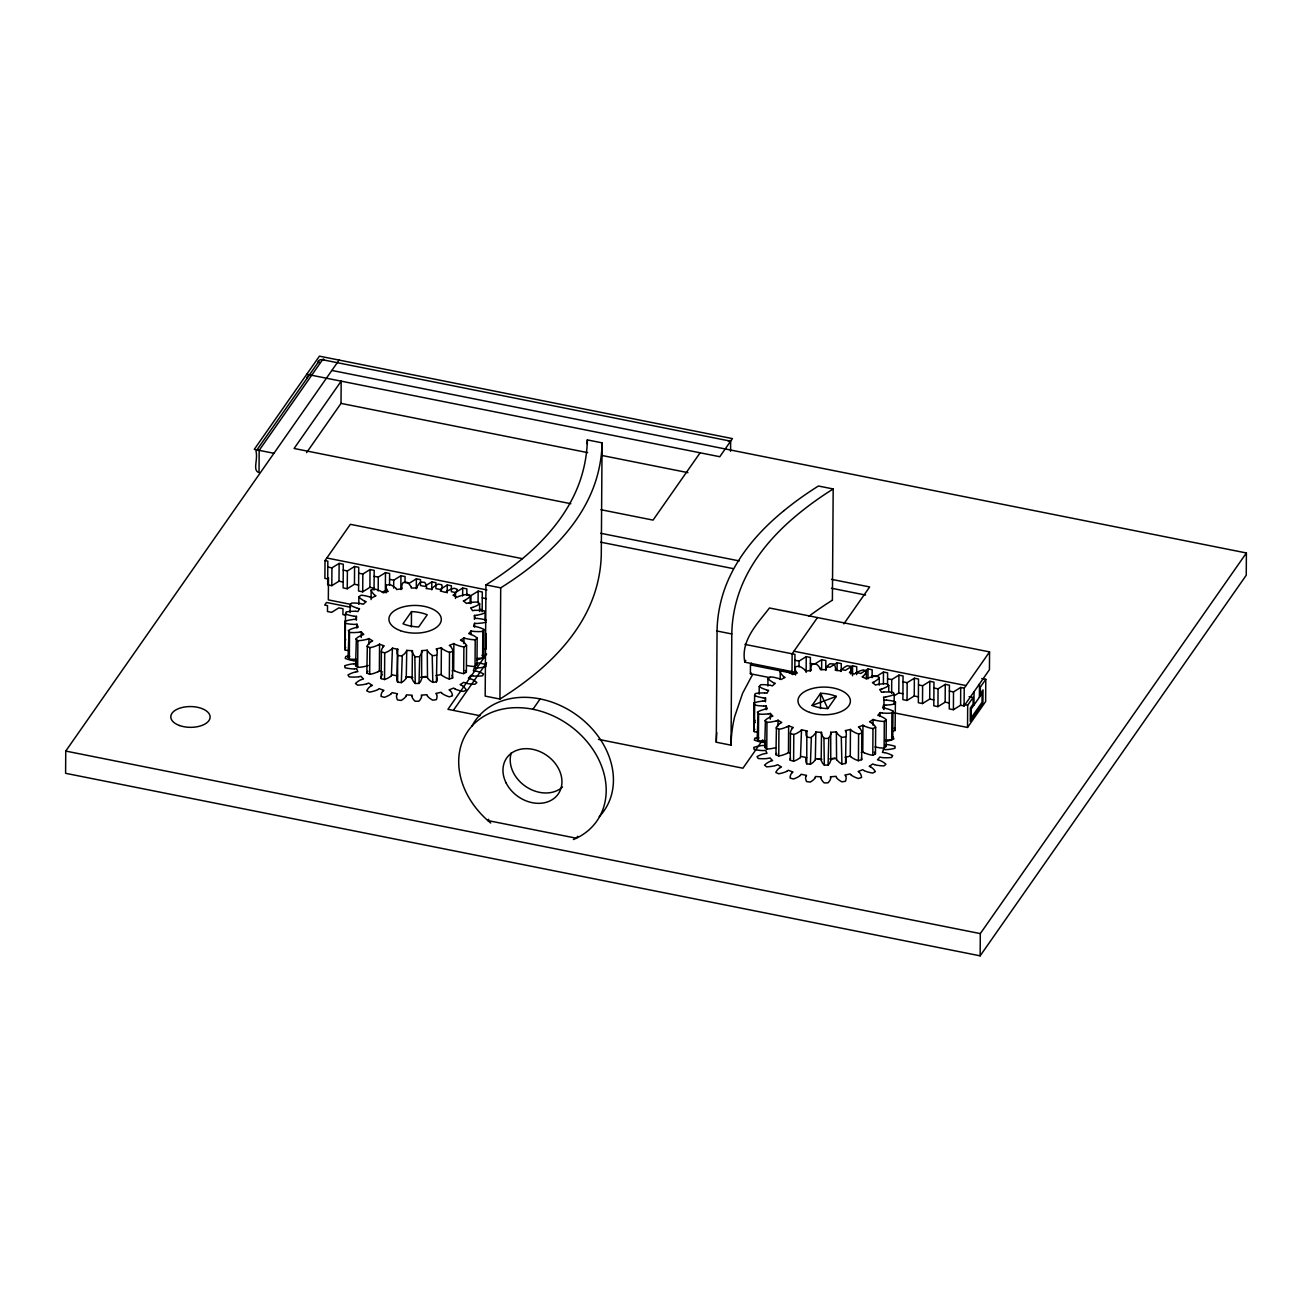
<?xml version="1.0" encoding="UTF-8"?>
<svg xmlns="http://www.w3.org/2000/svg" width="1312" height="1312" viewBox="0 0 1312 1312"><rect width="100%" height="100%" fill="white"/><g stroke="black" fill="none" stroke-linecap="round" stroke-linejoin="round"><path stroke-width="1.5" d="M391.222 676.074L388.024 678.074A29.651 15.678 0.4 0 1 385.498 679.19L384.531 679.534A70.733 37.376 0.4 0 1 381.169 678.599L381.185 677.976A29.651 15.678 0.4 0 1 381.448 676.254L382.415 674.089M381.169 678.599L381.366 651.293A29.651 15.678 0.4 0 1 381.628 649.555L382.924 647.013M800.304 757.729L797.106 759.73A29.651 15.678 0.4 0 1 794.58 760.829L793.612 761.19A70.733 37.376 0.4 0 1 790.267 760.255L790.267 759.632A29.651 15.678 0.4 0 1 790.529 757.893M790.267 760.255L790.447 732.932A29.651 15.678 0.4 0 1 790.726 731.21L792.005 728.668M339.086 360.095L65.748 751.071L65.6 773.309L980.146 955.841L1246.252 575.214L1246.4 552.975L331.854 370.443M730.571 451.295L730.636 441.176L322.539 359.734L259.169 450.36L259.022 472.599C252.298 470.565 258.12 460.184 256.037 451.23L317.586 363.194A5.232 2.772 0.4 0 1 319.374 361.948M522.455 558.682L350.37 524.324L325.015 560.585L324.9 578.379L327.705 578.936M328.492 577.641L328.328 599.879L350.337 604.274M325.015 560.585L327.836 561.142L327.672 584.824L331.805 585.66L331.936 567.866L339.136 563.406L343.285 564.226L343.121 587.907L347.254 588.744L354.453 584.266L358.602 585.103M331.805 585.66L339.004 581.2L339.136 563.406M306.582 452.656L341.022 403.391L341.169 381.152L294.101 448.474L570.835 503.71M348.467 650.604A29.651 15.678 0.4 0 1 346.22 650.194L345.122 649.948A70.733 37.376 0.4 0 1 344.794 647.964L344.99 621.281L345.991 620.953A29.651 15.678 0.4 0 1 348.894 620.15L353.65 619.379M345.122 649.948L345.532 613.901A70.733 37.376 0.4 0 1 346.138 611.933L347.27 611.753A29.651 15.678 0.4 0 1 350.468 611.359L355.454 611.244M347.254 588.744L347.385 570.95L354.584 566.489L358.734 567.309L358.57 590.99L362.702 591.827L369.902 587.35L374.051 588.186M356.29 659.231L353.781 659.28A29.651 15.678 0.4 0 1 350.501 659.165L349.336 659.083A70.733 37.376 0.4 0 1 348.074 657.197L349.074 630.055A29.651 15.678 0.4 0 1 351.518 628.891L355.749 627.53M349.336 659.083L349.517 632.384A70.733 37.376 0.4 0 1 348.27 630.498M350.091 612.491L350.14 604.865A70.733 37.376 0.4 0 1 351.665 603.061L352.846 603.028A29.651 15.678 0.4 0 1 356.126 603.077L361.03 603.618M354.453 584.266L354.584 566.489M366.737 666.07L362.096 667.004A29.651 15.678 0.4 0 1 358.865 667.316L357.684 667.382A70.733 37.376 0.4 0 1 355.585 665.709L356.356 638.485A29.651 15.678 0.4 0 1 358.16 637.042L361.604 635.156M356.405 620.182L356.438 616.361L354.273 616.263M356.995 628.038L357.012 624.233L354.88 624.414M357.684 667.382L357.864 640.699A70.733 37.376 0.4 0 1 355.782 639.026M358.816 604.389L358.865 596.763A70.733 37.376 0.4 0 1 361.194 595.205L362.358 595.336A29.651 15.678 0.4 0 1 365.54 595.812L370.017 596.976M361.243 637.501L361.276 631.794L359.291 632.236M362.702 591.827L362.834 574.033L370.033 569.572L374.182 570.392L374.035 590.121M377.79 671.875L373.756 673.4A29.651 15.678 0.4 0 1 370.771 674.138L369.672 674.352A70.733 37.376 0.4 0 1 366.852 673.007L367.344 645.717A29.651 15.678 0.4 0 1 368.41 644.077L370.853 641.798M368.918 644.29L368.951 638.567L367.245 639.272M369.902 587.35L370.033 569.572M369.672 674.352L369.853 647.652A70.733 37.376 0.4 0 1 367.048 646.324M371.083 599.6L371.148 590.072A70.733 37.376 0.4 0 1 374.15 588.875L375.216 589.154A29.651 15.678 0.4 0 1 378.086 590.023L381.89 591.745M378.184 590.958L378.282 577.116L385.482 572.655L389.615 573.475L389.533 585.332M378.053 671.728L379.365 670.826L379.562 644.143A59.384 31.373 0.4 0 0 384.236 645.865L383.104 646.832M384.531 679.534L384.711 652.851L385.679 652.49A29.651 15.678 0.4 0 0 388.204 651.392L391.402 649.391M385.482 572.655L385.351 590.433L382.481 592.22M386.187 592.844L386.236 585.218A70.733 37.376 0.4 0 1 389.713 584.463L390.615 584.857A29.651 15.678 0.4 0 1 392.977 586.087L395.88 588.252M391.402 675.893L392.436 648.161A59.384 31.373 0.4 0 0 397.766 649.21L396.929 676.992M393.666 588.104L393.731 580.199L400.931 575.738L405.064 576.558L405.031 582.495L409.18 583.282L416.38 578.822L420.512 579.642L420.48 585.529L424.612 586.366L431.812 581.888L435.961 582.725L435.928 588.612L440.061 589.449L447.261 584.972L451.41 585.808L451.361 591.696L455.51 592.532L462.71 588.055L466.859 588.891L466.81 594.828M406.162 678.386L404.014 680.748A29.651 15.678 0.4 0 1 402.079 682.158L401.324 682.617A70.733 37.376 0.4 0 1 397.651 682.158L397.536 654.868A29.651 15.678 0.4 0 1 396.978 653.146L397.028 650.506M400.832 589.564L400.931 575.738M401.324 682.617L402.276 655.459A29.651 15.678 0.4 0 0 404.194 654.065L406.343 651.687M406.244 678.173L406.753 650.358A59.384 31.373 0.4 0 0 412.411 650.686L412.116 678.517M411.378 626.874L411.492 611.622L402.981 623.79A28.11 14.858 0.4 0 0 418.708 626.956L427.22 614.77A28.11 14.858 0.4 0 0 411.492 611.605M421.677 678.665L420.726 681.24A29.651 15.678 0.4 0 1 419.512 682.847L419.004 683.421A70.733 37.376 0.4 0 1 415.232 683.437L414.854 656.197A29.651 15.678 0.4 0 1 413.493 654.606L412.312 652.048M416.298 588.694L416.38 578.822M419.004 683.421L419.709 656.164A29.651 15.678 0.4 0 0 420.906 654.557L421.857 651.966M421.66 678.452L421.628 650.621A59.384 31.373 0.4 0 0 427.253 650.194L427.679 651.326M427.499 678.009L427.253 650.194M431.763 589.81L431.812 581.888M436.798 676.894L437.093 679.518A29.651 15.678 0.4 0 1 436.699 681.24L436.453 681.863A70.733 37.376 0.4 0 1 432.829 682.388L432.206 655.229A29.651 15.678 0.4 0 1 430.156 653.852L427.794 651.523M436.453 681.863L436.88 654.557A29.651 15.678 0.4 0 0 437.273 652.835L436.994 650.194M442.128 675.5L441.193 674.466L441.373 647.767A59.384 31.373 0.4 0 1 436.142 648.915L436.88 649.998M447.212 592.893L447.261 584.972M450.77 646.488L452.296 649.014A29.651 15.678 0.4 0 1 452.722 650.736L452.591 678.042A70.733 37.376 0.4 0 1 449.327 679.042L449.508 652.343L448.524 651.998A29.651 15.678 0.4 0 1 445.883 650.949L442.505 648.997M455.067 671.137L453.673 670.252L453.87 643.552A59.384 31.373 0.4 0 1 449.344 645.356L450.574 646.308M455.477 598.452L455.51 592.532M462.66 595.976L462.71 588.055M455.346 671.285L459.528 672.728A29.651 15.678 0.4 0 0 462.578 673.417L463.694 673.614L463.89 646.931A70.733 37.376 0.4 0 0 466.564 645.537L466.219 644.946A29.651 15.678 0.4 0 0 464.989 643.323L462.349 641.076M463.907 643.552L463.956 637.829L465.711 638.501M463.694 673.614A70.733 37.376 0.4 0 0 466.383 672.236L466.564 645.537M470.139 603.52L470.204 595.894A70.733 37.376 0.4 0 0 467.728 594.369L466.58 594.516A29.651 15.678 0.4 0 0 463.448 595.041L459.069 596.288M470.91 603.52L470.959 595.615L478.158 591.138L482.308 591.974L482.16 611.704M470.975 634.746L471.008 630.941L473.025 631.351M474.403 619.264L474.436 615.443L476.568 615.312M474.534 627.12L474.567 623.315L476.715 623.462M466.58 665.479L470.598 666.152A29.651 15.678 0.4 0 0 473.845 666.43L475.026 666.463L475.223 639.78A70.733 37.376 0.4 0 0 477.158 638.075L476.535 637.55A29.651 15.678 0.4 0 0 474.6 636.14L470.975 634.303M475.026 666.463A70.733 37.376 0.4 0 0 476.978 664.774L477.158 638.075M478.076 603.012L478.158 591.138M479.618 611.49L479.667 603.864A70.733 37.376 0.4 0 0 477.978 602.077L476.797 602.06A29.651 15.678 0.4 0 0 473.501 602.159L468.679 602.782M477.256 658.329L478.191 658.312A29.651 15.678 0.4 0 0 481.455 658.148L482.619 658.034L482.816 631.351A70.733 37.376 0.4 0 0 483.882 629.448L483.029 629.006A29.651 15.678 0.4 0 0 480.487 627.89L476.125 626.595M482.619 658.034A70.733 37.376 0.4 0 0 483.702 656.131L483.882 629.448M485.046 620.428L485.096 612.802A70.733 37.376 0.4 0 0 484.308 610.851L483.16 610.687A29.651 15.678 0.4 0 0 479.93 610.359L474.944 610.31M485.965 584.906L485.178 696.098L499.938 699.05A460.61 243.392 0.4 0 0 532.18 676.27C561.782 652.704 587.645 621.921 597.108 584.594A462.234 244.262 0.4 0 0 601.29 554.041L602.077 442.849L587.333 439.897A462.234 244.262 0.4 0 1 583.151 470.434C573.656 507.777 547.809 538.56 518.191 562.11A460.61 243.392 0.4 0 1 485.948 584.89L500.708 587.842A460.61 243.392 0.4 0 0 532.951 565.062C562.553 541.495 588.416 510.729 597.895 473.386A462.234 244.262 0.4 0 0 602.077 442.849M483.816 649.358A29.651 15.678 0.4 0 0 484.915 649.112L485.981 648.85L486.096 633.614M499.938 699.05L500.708 587.842M587.3 443.948L587.333 439.897M752.399 674.86L742.625 693.212L734.654 716.68A460.61 243.392 0.4 0 0 731.046 745.167L716.286 742.231L717.057 631.023A460.61 243.392 0.4 0 1 720.665 602.52C729.456 565.21 754.925 534.279 784.117 510.548M731.03 745.167L731.801 633.958A460.61 243.392 0.4 0 1 735.409 605.472C744.199 568.145 769.668 537.231 798.877 513.5A462.234 244.262 0.4 0 1 833.186 488.966L832.398 600.174M794.81 672.17L744.822 662.183C740.444 640.387 757.45 623.758 769.455 607.981L989.56 651.9L989.445 669.694L964.09 705.954L960.597 705.249L953.398 709.71L949.248 708.89L949.412 685.208L945.263 684.372L938.064 688.833L933.931 688.013M769.865 677.648L750.398 673.761L750.448 664.872L751.481 663.134M757.549 732.26A29.651 15.678 0.4 0 1 755.302 731.85L754.22 731.604A70.733 37.376 0.4 0 1 753.892 729.62L754.072 702.92L755.072 702.592A29.651 15.678 0.4 0 1 757.992 701.805L762.748 701.034M754.22 731.604L754.4 704.905A70.733 37.376 0.4 0 1 754.072 702.92M755.368 722.617L754.433 722.24L754.613 695.54A70.733 37.376 0.4 0 1 755.236 693.572L756.352 693.392A29.651 15.678 0.4 0 1 759.55 693.015L764.535 692.9M765.372 740.886L762.879 740.936A29.651 15.678 0.4 0 1 759.599 740.821L758.418 740.722A70.733 37.376 0.4 0 1 757.172 738.836L758.172 711.694A29.651 15.678 0.4 0 1 760.599 710.546L764.847 709.169M758.418 740.722L758.598 714.04A70.733 37.376 0.4 0 1 757.352 712.154M759.172 694.146L759.222 686.52A70.733 37.376 0.4 0 1 760.747 684.7L761.928 684.667A29.651 15.678 0.4 0 1 765.224 684.716L770.111 685.258M775.818 747.709L771.177 748.644A29.651 15.678 0.4 0 1 767.946 748.972L766.766 749.037A70.733 37.376 0.4 0 1 764.683 747.364L765.437 720.124A29.651 15.678 0.4 0 1 767.241 718.681L770.702 716.795M765.486 701.822L765.519 698.017L763.371 697.902M766.077 709.694L766.11 705.872L763.961 706.053M766.766 749.037L766.962 722.338A70.733 37.376 0.4 0 1 764.863 720.682M767.897 686.028L767.946 678.402A70.733 37.376 0.4 0 1 770.292 676.861L771.456 676.976A29.651 15.678 0.4 0 1 774.621 677.451L779.115 678.616M770.324 719.156L770.357 713.433L768.389 713.892M786.888 753.531L782.838 755.056A29.651 15.678 0.4 0 1 779.869 755.778L778.754 755.991A70.733 37.376 0.4 0 1 775.95 754.662L776.425 727.356A29.651 15.678 0.4 0 1 777.508 725.716L779.951 723.437M778 725.93L778.032 720.206L776.343 720.911M778.754 755.991L778.934 729.308A70.733 37.376 0.4 0 1 776.13 727.963M780.197 679.337L780.246 671.711A70.733 37.376 0.4 0 1 783.248 670.514L784.314 670.793A29.651 15.678 0.4 0 1 787.167 671.678L790.972 673.384M787.151 753.383L788.463 752.481L788.643 725.782A59.384 31.373 0.4 0 0 793.334 727.52L792.186 728.488M792.005 671.596L792.136 653.802L817.474 617.558M793.612 761.19L793.793 734.49L794.76 734.146A29.651 15.678 0.4 0 0 797.286 733.047L800.484 731.03M794.81 674.106L794.941 654.376L744.954 644.389M795.269 674.499L795.318 666.873A70.733 37.376 0.4 0 1 798.795 666.102L799.713 666.512A29.651 15.678 0.4 0 1 802.075 667.742L804.961 669.891M795.564 674.909L795.252 669.235A29.651 15.678 0.4 0 1 795.236 667.496L795.318 666.873M799.008 667.021L799.041 661.084L806.24 656.623L810.39 657.46L810.291 671.285M800.484 757.532L801.517 729.8A59.384 31.373 0.4 0 0 806.864 730.866L806.732 763.814A70.733 37.376 0.4 0 0 810.406 764.273L811.177 763.797A29.651 15.678 0.4 0 0 813.096 762.403L815.244 760.025M806.142 672.449L806.24 656.623M810.406 764.273L811.357 737.114A29.651 15.678 0.4 0 0 813.292 735.704L815.424 733.342M815.326 759.828L815.834 732.014A59.384 31.373 0.4 0 0 821.509 732.342L821.197 760.173M820.459 708.513L820.574 693.277A28.11 14.858 0.4 0 1 836.334 696.393L827.806 708.578L820.574 693.277L812.062 705.446A28.11 14.858 0.4 0 0 827.79 708.595M821.624 669.596L821.689 659.706L825.838 660.543L825.773 670.416M830.758 760.304L829.807 762.895A29.651 15.678 0.4 0 1 828.61 764.502L828.085 765.06A70.733 37.376 0.4 0 1 824.313 765.093L823.936 737.852A29.651 15.678 0.4 0 1 822.591 736.262L821.394 733.687M828.085 765.06L828.79 737.82A29.651 15.678 0.4 0 0 829.988 736.196L830.955 733.621M830.758 760.091L830.726 732.276A59.384 31.373 0.4 0 0 836.351 731.85L836.777 732.965M836.58 759.664L836.351 731.85M837.089 670.694L837.138 662.79L841.287 663.626L841.222 671.531M845.896 758.533L846.174 761.173A29.651 15.678 0.4 0 1 845.781 762.895L845.551 763.502A70.733 37.376 0.4 0 1 841.91 764.027L841.287 736.885A29.651 15.678 0.4 0 1 839.237 735.507L836.876 733.178M845.551 763.502L845.961 736.196A29.651 15.678 0.4 0 0 846.371 734.474L846.076 731.85M851.209 757.139L850.274 756.106L850.455 729.423A59.384 31.373 0.4 0 1 845.223 730.571L845.978 731.653M850.816 674.056L850.881 666.43A70.733 37.376 0.4 0 0 847.339 665.725L846.47 666.152A29.651 15.678 0.4 0 0 844.223 667.414L841.533 669.612M852.521 675.762L852.587 665.873L856.736 666.709L856.67 674.614M859.868 728.144L861.377 730.653A29.651 15.678 0.4 0 1 861.804 732.375L861.672 759.697A70.733 37.376 0.4 0 1 858.409 760.681L858.606 733.998L857.605 733.654A29.651 15.678 0.4 0 1 854.981 732.588L851.603 730.636M864.165 752.776L862.771 751.891L862.952 725.208A59.384 31.373 0.4 0 1 858.425 727.012L859.655 727.963M866.346 678.665L866.396 671.039A70.733 37.376 0.4 0 0 863.296 669.891L862.246 670.186A29.651 15.678 0.4 0 0 859.475 671.104L855.818 672.892M867.97 678.845L868.036 668.956L872.168 669.792L872.119 677.697M864.444 752.924L868.626 754.384A29.651 15.678 0.4 0 0 871.66 755.072L872.792 755.269L872.972 728.57A70.733 37.376 0.4 0 0 875.662 727.192L875.301 726.586A29.651 15.678 0.4 0 0 874.087 724.978L871.43 722.732M873.005 725.192L873.038 719.468L874.809 720.14M872.792 755.269A70.733 37.376 0.4 0 0 875.465 753.875L875.662 727.192M879.237 685.159L879.286 677.533A70.733 37.376 0.4 0 0 876.81 676.024L875.662 676.172A29.651 15.678 0.4 0 0 872.529 676.697L868.15 677.927M880.057 716.401L880.09 712.58L882.107 713.006M883.402 683.896L883.484 672.039L887.617 672.876L887.535 684.733M883.632 708.775L883.648 704.954L885.813 705.102M883.944 709.628L884.009 700.1A59.384 31.373 0.4 0 0 883.517 697.098L885.666 696.951M874.956 746.938L879.68 747.807A29.651 15.678 0.4 0 0 882.943 748.07L884.124 748.119L884.304 721.436A70.733 37.376 0.4 0 0 886.256 719.73L885.633 719.189A29.651 15.678 0.4 0 0 883.681 717.779L880.073 715.942M884.124 748.119A70.733 37.376 0.4 0 0 886.059 746.413L886.256 719.73M888.716 691.227L888.749 685.52A70.733 37.376 0.4 0 0 887.06 683.716L885.879 683.716A29.651 15.678 0.4 0 0 882.599 683.814L877.761 684.421M891.635 693.425L891.734 679.583L898.933 675.122L903.066 675.959L902.902 699.64L907.051 700.46L914.251 696L918.4 696.82M884.78 739.952L887.273 739.968A29.651 15.678 0.4 0 0 890.553 739.804L891.717 739.689L891.898 713.006A70.733 37.376 0.4 0 0 892.98 711.088L892.127 710.661A29.651 15.678 0.4 0 0 889.585 709.546L885.223 708.234M891.717 739.689A70.733 37.376 0.4 0 0 892.783 737.787L892.98 711.088M894.128 703.986L894.194 694.458A70.733 37.376 0.4 0 0 893.39 692.506L892.242 692.342A29.651 15.678 0.4 0 0 889.011 691.998L884.026 691.965M892.914 730.997A29.651 15.678 0.4 0 0 893.997 730.768L895.079 730.505L895.407 701.822L894.374 701.51A29.651 15.678 0.4 0 0 891.389 700.756L886.568 700.067M894.489 695.59L898.802 692.916L898.933 675.122M907.051 700.46L907.166 682.666L914.366 678.206L918.515 679.042L918.351 702.724L922.5 703.544L929.7 699.083L933.832 699.903M914.251 696L914.366 678.206M922.5 703.544L922.615 685.75L929.814 681.289L933.964 682.125L933.8 705.807L937.949 706.627L945.148 702.166L949.281 702.986M929.7 699.083L929.814 681.289M937.949 706.627L938.064 688.833M945.148 702.166L945.263 684.372M953.398 709.71L953.512 691.916L960.712 687.455L964.222 688.16L989.56 651.9M960.597 705.249L960.712 687.455M964.09 705.954L964.222 688.16M893.488 712.678L967.534 727.455L967.682 705.216L973.11 697.459L969.109 696.656M973.11 697.459L973.078 704.118L970.355 708.004L970.257 721.354L982.934 703.232L983.032 689.882L980.31 693.769L980.359 687.094L985.788 679.321L981.786 678.534M973.963 705.052L974.062 691.703M979.392 697.279L979.49 683.946M980.146 955.841L980.31 933.603L1246.4 552.975M985.788 679.321L985.64 701.559L967.534 727.455M417.052 586.874L417.003 588.006A59.384 31.373 0.4 0 0 411.312 588.055L411.148 586.907M826.134 668.513L826.084 669.661A59.384 31.373 0.4 0 0 820.394 669.71L820.246 668.562M426.597 587.218L426.023 584.594A29.651 15.678 0.4 0 0 425.055 582.938L424.629 582.348A70.733 37.376 0.4 0 0 420.873 582.134L420.234 582.643A29.651 15.678 0.4 0 0 418.643 584.168L417.085 586.661M835.678 668.874L835.104 666.25A29.651 15.678 0.4 0 0 834.153 664.577L833.71 663.987A70.733 37.376 0.4 0 0 829.955 663.774L829.315 664.298A29.651 15.678 0.4 0 0 827.741 665.807L826.166 668.316M412.296 651.834L412.411 650.686M411.984 696.311L412.099 695.18A59.384 31.373 0.4 0 1 406.441 694.835L406.113 695.967M821.394 733.49L821.509 732.342M821.082 777.967L821.197 776.819A59.384 31.373 0.4 0 1 815.523 776.491L815.211 777.622M386.236 585.218L386.154 585.841A29.651 15.678 0.4 0 0 386.154 587.579L387.073 590.17M866.396 671.039L866.248 671.662A29.651 15.678 0.4 0 1 865.559 673.368L863.69 675.795M406.425 651.49L406.753 650.358M815.523 733.146L815.834 732.014M396.847 677.205L396.798 679.829A29.651 15.678 0.4 0 0 397.356 681.551L397.651 682.158M806.109 732.162L806.076 734.786A29.651 15.678 0.4 0 0 806.634 736.508L806.913 737.114A70.733 37.376 0.4 0 0 810.586 737.59M805.929 758.844L805.88 761.485A29.651 15.678 0.4 0 0 806.437 763.19L806.732 763.814M426.564 587.432L426.17 588.547A59.384 31.373 0.4 0 1 431.714 589.252L432.304 588.153M835.646 669.071L835.252 670.202A59.384 31.373 0.4 0 1 840.795 670.908L841.386 669.809M744.822 662.183L745.741 660.346M366.852 673.007L367.163 672.4A29.651 15.678 0.4 0 1 367.885 671.219M775.95 754.662L776.245 754.056A29.651 15.678 0.4 0 1 776.589 753.449M441.406 589.76L442.078 587.153A29.651 15.678 0.4 0 0 441.931 585.414L441.783 584.791A70.733 37.376 0.4 0 0 438.241 584.086L437.372 584.496A29.651 15.678 0.4 0 0 435.125 585.759L432.435 587.956M850.504 671.4L851.176 668.792A29.651 15.678 0.4 0 0 851.029 667.054L850.881 666.43M750.398 673.761L750.972 672.777M397.126 650.309L397.766 649.21M396.814 694.786L397.454 693.704A59.384 31.373 0.4 0 1 392.124 692.638L391.271 693.687M806.208 731.948L806.864 730.866M806.027 758.648L806.667 757.549A59.384 31.373 0.4 0 1 801.337 756.483M805.896 776.442L806.552 775.343A59.384 31.373 0.4 0 1 801.206 774.277L800.369 775.326M486.654 653.934L447.933 709.316L480.044 715.729M453.739 709.825L486.588 662.839M700.116 452.788L653.048 520.11L600.912 509.712M532.918 709.284L540.167 698.935M488.736 819.262L487.834 820.558L576.329 838.22L577.69 836.269M762.78 739.837L742.936 768.209L598.452 739.361M843.846 623.872L869.659 586.956L831.529 579.346M470.204 595.894L469.762 596.468A29.651 15.678 0.4 0 1 468.302 598.026L465.334 600.125M879.286 677.533L878.843 678.124A29.651 15.678 0.4 0 1 877.4 679.665L874.432 681.781M391.583 649.194L392.436 648.161M800.664 730.85L801.517 729.8M441.275 589.941L440.373 590.99A59.384 31.373 0.4 0 1 445.424 592.401L446.506 591.417M850.356 671.596L849.454 672.63A59.384 31.373 0.4 0 1 854.506 674.04L855.588 673.056M355.585 665.709L356.159 665.168A29.651 15.678 0.4 0 1 356.782 664.643M764.683 747.364L765.257 746.823A29.651 15.678 0.4 0 1 765.864 746.282M454.608 594.156L456.478 591.712A29.651 15.678 0.4 0 0 457.15 590.023L457.298 589.4A70.733 37.376 0.4 0 0 454.198 588.252L453.148 588.547A29.651 15.678 0.4 0 0 450.377 589.465L446.736 591.236M382.792 691.309L383.924 690.358A59.384 31.373 0.4 0 1 379.25 688.62L377.938 689.522M791.874 772.965L793.022 771.997A59.384 31.373 0.4 0 1 788.332 770.259L787.02 771.177M479.667 603.864L478.962 604.373A29.651 15.678 0.4 0 1 476.83 605.668L472.96 607.308M888.749 685.52L888.06 686.012A29.651 15.678 0.4 0 1 885.912 687.324L882.041 688.964M378.25 645.045L379.562 644.143M787.331 726.684L788.643 725.782M454.378 594.32L453.017 595.205A59.384 31.373 0.4 0 1 457.248 597.222L458.774 596.419M728.373 441.472L730.243 440.438M863.46 675.959L862.099 676.844A59.384 31.373 0.4 0 1 866.346 678.878L867.855 678.058M821.689 659.706L814.49 664.167L810.34 663.347M837.138 662.79L829.938 667.25L825.789 666.43M852.587 665.873L845.387 670.334L841.238 669.514M868.036 668.956L860.836 673.417L856.687 672.597M883.484 672.039L876.285 676.5L872.136 675.68M348.074 657.197L348.894 656.738A29.651 15.678 0.4 0 1 349.746 656.312M757.172 738.836L757.975 738.394A29.651 15.678 0.4 0 1 758.828 737.951M377.987 645.192L373.936 646.718A29.651 15.678 0.4 0 1 370.968 647.439L369.853 647.652M787.069 726.848L783.018 728.357A29.651 15.678 0.4 0 1 780.05 729.095L778.934 729.308M371.116 641.634L372.69 640.846A59.384 31.373 0.4 0 1 368.951 638.567M370.804 686.11L372.378 685.34A59.384 31.373 0.4 0 1 368.639 683.044L366.934 683.749M780.214 723.289L781.772 722.502A59.384 31.373 0.4 0 1 778.032 720.206M779.902 767.766L781.46 766.979A59.384 31.373 0.4 0 1 777.737 764.699L776.032 765.388M485.096 612.802L484.194 613.196A29.651 15.678 0.4 0 1 481.488 614.18L476.961 615.262M894.194 694.458L893.275 694.852A29.651 15.678 0.4 0 1 890.586 695.836L886.043 696.918M367.065 665.955L368.196 665.479M465.038 600.256L463.3 600.929A59.384 31.373 0.4 0 1 466.465 603.454L468.318 602.864M874.12 681.912L872.382 682.584A59.384 31.373 0.4 0 1 875.547 685.094L877.4 684.52M812.062 705.446L836.302 696.41M344.794 647.964L345.794 647.636M753.892 729.62L754.892 729.292M366.917 639.387L362.276 640.305A29.651 15.678 0.4 0 1 359.045 640.633L357.864 640.699M776.015 721.026L771.374 721.961A29.651 15.678 0.4 0 1 768.143 722.272L766.962 722.338M361.932 635.041L363.818 634.483A59.384 31.373 0.4 0 1 361.276 631.794M361.62 679.518L363.506 678.976A59.384 31.373 0.4 0 1 360.964 676.27L358.98 676.713M771.03 716.68L772.916 716.139A59.384 31.373 0.4 0 1 770.357 713.433M770.718 761.173L772.604 760.616A59.384 31.373 0.4 0 1 770.062 757.91L768.078 758.369M486.178 622.167L485.096 622.429A29.651 15.678 0.4 0 1 482.012 623.02L477.109 623.462M472.599 607.407L470.598 607.833A59.384 31.373 0.4 0 1 472.484 610.67L474.55 610.359M881.68 689.062L879.68 689.472A59.384 31.373 0.4 0 1 881.566 692.326L883.648 691.998M358.93 632.302L353.978 632.597A29.651 15.678 0.4 0 1 350.698 632.482L349.517 632.384M768.012 713.958L763.059 714.253A29.651 15.678 0.4 0 1 759.779 714.122L758.598 714.04M356.126 627.464L358.209 627.169A59.384 31.373 0.4 0 1 357.012 624.233M355.814 671.941L357.897 671.662A59.384 31.373 0.4 0 1 356.7 668.71L354.568 668.89M765.208 709.103L767.307 708.824A59.384 31.373 0.4 0 1 766.11 705.872M764.896 753.58L766.995 753.301A59.384 31.373 0.4 0 1 765.798 750.366L763.65 750.53M256.594 450.131L259.169 450.36M482.816 631.351L481.652 631.466A29.651 15.678 0.4 0 1 478.372 631.63L473.402 631.416M891.898 713.006L890.733 713.105A29.651 15.678 0.4 0 1 887.453 713.285L882.484 713.072M477.092 618.411L474.928 618.444A59.384 31.373 0.4 0 0 474.436 615.443M884.009 700.1L886.174 700.067M354.486 624.43L349.55 624.053A29.651 15.678 0.4 0 1 346.401 623.512L345.318 623.266A70.733 37.376 0.4 0 1 344.99 621.281M763.568 706.069L758.631 705.708A29.651 15.678 0.4 0 1 755.499 705.151L754.4 704.905M886.207 705.118L891.11 704.675A29.651 15.678 0.4 0 0 894.194 704.068L895.26 703.822A70.733 37.376 0.4 0 0 895.407 701.822M354.043 619.362L356.208 619.362A59.384 31.373 0.4 0 1 356.438 616.361M353.732 663.856L355.896 663.856A59.384 31.373 0.4 0 1 356.126 660.854L353.961 660.74M763.141 701.018L765.306 701.018A59.384 31.373 0.4 0 1 765.519 698.017M762.83 745.495L764.994 745.495A59.384 31.373 0.4 0 1 765.208 742.494L763.059 742.379M475.223 639.78L474.042 639.731A29.651 15.678 0.4 0 1 470.778 639.469L466.055 638.6M884.304 721.436L883.124 721.387A29.651 15.678 0.4 0 1 879.876 721.124L875.137 720.255M477.486 618.428L482.308 619.116A29.651 15.678 0.4 0 1 485.292 619.871L486.326 620.182M476.404 667.939L474.255 667.792A59.384 31.373 0.4 0 1 473.32 670.76L475.436 671.006M885.502 749.595L883.353 749.447A59.384 31.373 0.4 0 1 882.418 752.399L884.534 752.662M475.748 626.529L473.632 626.283A59.384 31.373 0.4 0 0 474.567 623.315M884.846 708.168L882.73 707.922A59.384 31.373 0.4 0 0 883.648 704.954M353.879 616.214L349.254 615.213A29.651 15.678 0.4 0 1 346.466 614.278L345.532 613.901M762.977 697.869L758.352 696.869A29.651 15.678 0.4 0 1 755.564 695.918L754.613 695.54M355.831 611.277L357.946 611.572A59.384 31.373 0.4 0 1 359.57 608.686L357.52 608.309M764.929 692.933L767.028 693.212A59.384 31.373 0.4 0 1 768.652 690.342L766.618 689.948M463.89 646.931L462.759 646.734A29.651 15.678 0.4 0 1 459.725 646.045L455.543 644.586M872.972 728.57L871.84 728.373A29.651 15.678 0.4 0 1 868.806 727.684L864.624 726.241M306.762 374.281L719.78 456.724L732.44 438.602L319.423 356.159L254.266 449.376L273.929 453.296M833.186 488.966L818.426 486.014A462.234 244.262 0.4 0 0 784.117 510.548M341.022 403.391L587.661 452.624M601.7 455.428L687.914 472.632M600.732 533.279L739.214 560.913M600.666 542.168L733.129 568.604M831.464 588.235L865.576 595.041M717.057 631.023L731.801 633.958M326.836 557.994L486.916 589.941M793.94 651.228L966.026 685.569M327.787 567.03L331.936 567.866M343.236 570.113L347.385 570.95M358.684 573.196L362.834 574.033M374.133 576.28L378.282 577.116M389.582 579.363L393.731 580.199M466.81 594.779L470.959 595.615M482.258 597.862L486.408 598.698M794.908 660.264L799.041 661.084M887.584 678.763L891.734 679.583M903.033 681.846L907.166 682.666M918.482 684.93L922.615 685.75M949.363 691.096L953.512 691.916M963.68 704.413L967.682 705.216M339.004 581.2L343.154 582.02M479.421 609.211L482.176 609.768M898.802 692.916L902.951 693.736M750.448 664.872L795.252 673.81M350.534 607.259L326.524 602.47L324.704 605.062L327.524 605.619L327.475 611.523L331.624 612.343L338.824 607.882L342.973 608.702L342.924 614.606L345.696 615.148M65.748 751.071L980.31 933.603M881.795 757.483L879.778 757.057A59.384 31.373 0.4 0 1 877.482 759.796L879.417 760.32M472.714 675.844L470.696 675.418A59.384 31.373 0.4 0 1 468.4 678.156L470.336 678.681M879.729 715.844L877.794 715.319A59.384 31.373 0.4 0 0 880.09 712.58M470.647 634.188L468.696 633.68A59.384 31.373 0.4 0 0 471.008 630.941M766.257 689.866L762.239 688.292A29.651 15.678 0.4 0 1 759.976 687.012L759.222 686.52M357.159 608.21L353.141 606.636A29.651 15.678 0.4 0 1 350.878 605.357L350.14 604.865M770.472 685.356L772.374 685.897A59.384 31.373 0.4 0 1 775.31 683.339L773.506 682.699M361.39 603.7L363.293 604.258A59.384 31.373 0.4 0 1 366.228 601.683L364.424 601.044M894.194 728.209L895.227 728.521A70.733 37.376 0.4 0 1 895.079 730.505M858.409 760.681L857.425 760.337A29.651 15.678 0.4 0 1 854.784 759.287L851.406 757.319M449.327 679.042L448.327 678.698A29.651 15.678 0.4 0 1 445.703 677.632L442.324 675.68M874.497 764.634L872.726 763.961A59.384 31.373 0.4 0 1 869.216 766.306L870.84 767.061M465.399 682.978L463.644 682.306A59.384 31.373 0.4 0 1 460.118 684.651L461.758 685.405M871.152 722.584L869.528 721.813A59.384 31.373 0.4 0 0 873.038 719.468M462.07 640.928L460.43 640.174A59.384 31.373 0.4 0 0 463.956 637.829M773.194 682.568L770.046 680.502A29.651 15.678 0.4 0 1 768.438 678.976L767.946 678.402M364.113 600.912L360.948 598.862A29.651 15.678 0.4 0 1 359.357 597.337L358.865 596.763M779.426 678.747L781.017 679.534A59.384 31.373 0.4 0 1 785.068 677.451L783.625 676.582M370.328 597.108L371.919 597.895A59.384 31.373 0.4 0 1 375.97 595.796L374.527 594.943M891.93 737.344L892.783 737.787M483.702 656.131L482.849 655.705A29.651 15.678 0.4 0 0 481.963 655.278M841.91 764.027L841.107 763.568A29.651 15.678 0.4 0 1 839.057 762.19L836.695 759.861M432.829 682.388L432.025 681.912A29.651 15.678 0.4 0 1 429.959 680.551L427.597 678.222M862.952 725.208L864.346 726.094M864.034 770.57L862.64 769.685A59.384 31.373 0.4 0 1 858.114 771.489L859.36 772.44M453.87 643.552L455.264 644.438M454.952 688.915L453.558 688.046A59.384 31.373 0.4 0 1 449.032 689.85L450.262 690.784M474.108 680.502L474.862 680.994A28.88 15.268 0.4 0 1 476.846 682.568A70.733 37.376 0.4 0 1 474.911 684.257A28.88 15.268 0.4 0 1 471.369 684.044L470.352 683.946A22.435 11.857 0.4 0 1 468.564 683.7L467.613 683.536A17.007 8.987 0.4 0 1 466.81 683.355L466.465 683.29A8.348 4.412 0.4 0 1 465.744 683.093M783.379 676.418L781.28 674.024A29.651 15.678 0.4 0 1 780.46 672.334L780.246 671.711M374.297 594.779L372.198 592.368A29.651 15.678 0.4 0 1 371.362 590.679L371.148 590.072M791.218 673.564L792.399 674.532A59.384 31.373 0.4 0 1 797.319 673.04L796.318 672.023M382.136 591.909L383.301 592.876A59.384 31.373 0.4 0 1 388.221 591.384L387.22 590.367M886.059 746.413L885.436 745.888A29.651 15.678 0.4 0 0 884.78 745.364M476.978 664.774L476.354 664.233A29.651 15.678 0.4 0 0 475.682 663.708M824.313 765.093L823.756 764.535A29.651 15.678 0.4 0 1 822.411 762.944L821.214 760.386M415.232 683.437L414.658 682.896A29.651 15.678 0.4 0 1 413.313 681.305L412.116 678.73M850.455 729.423L851.406 730.456M851.094 774.933L850.143 773.9A59.384 31.373 0.4 0 1 844.912 775.048L845.666 776.13M441.373 647.767L442.308 648.8M441.996 693.294L441.062 692.26A59.384 31.373 0.4 0 1 435.83 693.408L436.568 694.474M796.154 671.826L795.662 670.891M805.109 670.088L805.798 671.17A59.384 31.373 0.4 0 1 811.275 670.383L810.783 669.268M396.027 588.432L396.716 589.531A59.384 31.373 0.4 0 1 402.194 588.744L401.702 587.628M875.465 753.875L875.12 753.285A29.651 15.678 0.4 0 0 874.268 752.104M466.383 672.236L466.039 671.629A29.651 15.678 0.4 0 0 465.186 670.465M820.18 668.349L818.393 665.889A29.651 15.678 0.4 0 0 816.671 664.397L815.982 663.888A70.733 37.376 0.4 0 0 812.259 664.167L811.882 664.758A29.651 15.678 0.4 0 0 811.062 666.43L810.734 669.054M451.918 675.221L452.099 675.696A29.651 15.678 0.4 0 1 452.525 677.418L452.591 678.042M411.099 586.71L409.295 584.234A29.651 15.678 0.4 0 0 407.589 582.741L406.9 582.233A70.733 37.376 0.4 0 0 403.161 582.512L402.784 583.102A29.651 15.678 0.4 0 0 401.98 584.791L401.636 587.415M836.466 777.458L836.039 776.327A59.384 31.373 0.4 0 1 830.414 776.753L830.627 777.885M427.368 695.803L426.941 694.688A59.384 31.373 0.4 0 1 421.316 695.098L421.546 696.246M830.726 732.276L830.939 733.408M421.628 650.621L421.857 651.769M861.672 759.697L861.623 759.074A29.651 15.678 0.4 0 0 861.344 757.828M490.721 823.018A78.589 62.697 35 0 1 477.404 720.862A78.589 62.697 35 0 1 588.12 742.969A78.589 62.697 35 0 1 573.41 839.516M716.286 742.231A460.61 243.392 0.4 0 1 716.778 732.719M808.897 616.263A462.234 244.262 0.4 0 1 832.415 600.174M862.771 751.891A59.384 31.373 0.4 0 1 861.295 752.514M850.274 756.106A59.384 31.373 0.4 0 1 845.043 757.254M836.154 758.533A59.384 31.373 0.4 0 1 830.529 758.959M821.312 759.025A59.384 31.373 0.4 0 1 815.654 758.697M789.988 753.072A59.384 31.373 0.4 0 1 788.463 752.481M754.433 722.24A70.733 37.376 0.4 0 1 755.04 720.272M861.869 733.014A70.733 37.376 0.4 0 1 858.606 733.998M845.732 736.819A70.733 37.376 0.4 0 1 842.107 737.344M828.282 738.377A70.733 37.376 0.4 0 1 824.51 738.41M793.793 734.49A70.733 37.376 0.4 0 1 790.447 733.556M453.673 670.252A59.384 31.373 0.4 0 1 452.214 670.875M441.193 674.466A59.384 31.373 0.4 0 1 435.945 675.614M427.072 676.894A59.384 31.373 0.4 0 1 421.447 677.304M412.23 677.386A59.384 31.373 0.4 0 1 406.572 677.058M397.585 675.91A59.384 31.373 0.4 0 1 392.239 674.844M382.464 672.006A59.384 31.373 0.4 0 1 379.365 670.826M486.112 647.538A70.733 37.376 0.4 0 1 485.981 648.85M345.335 640.584A70.733 37.376 0.4 0 1 345.728 639.272M452.771 651.359A70.733 37.376 0.4 0 1 449.508 652.343M436.65 655.164A70.733 37.376 0.4 0 1 433.009 655.688M419.184 656.722A70.733 37.376 0.4 0 1 415.412 656.754M401.505 655.934A70.733 37.376 0.4 0 1 397.831 655.475M384.711 652.851A70.733 37.376 0.4 0 1 381.366 651.916M859.557 772.62A8.348 4.412 0.4 0 1 859.901 773.014L860.049 773.194A17.007 8.987 0.4 0 1 860.295 773.555L860.623 774.129A22.435 11.857 0.4 0 1 861.016 774.982L861.23 775.622A28.88 15.268 0.4 0 1 861.558 777.491A70.733 37.376 0.4 0 1 858.294 778.475A28.88 15.268 0.4 0 1 855.375 777.393L854.44 776.966A22.435 11.857 0.4 0 1 853.226 776.36L852.456 775.933A17.007 8.987 0.4 0 1 851.98 775.638L851.849 775.54A8.348 4.412 0.4 0 1 851.291 775.113M845.764 776.327A8.348 4.412 0.4 0 1 845.928 776.753L845.978 776.95A17.007 8.987 0.4 0 1 846.06 777.344L846.109 777.918A22.435 11.857 0.4 0 1 846.076 778.803L845.994 779.361A28.88 15.268 0.4 0 1 845.42 781.296A70.733 37.376 0.4 0 1 841.796 781.821A28.88 15.268 0.4 0 1 839.483 780.378L838.762 779.869A22.435 11.857 0.4 0 1 837.86 779.115L837.384 778.656A17.007 8.987 0.4 0 1 837.007 778.246L836.859 778.065A8.348 4.412 0.4 0 1 836.564 777.655M830.644 778.098A8.348 4.412 0.4 0 1 830.594 778.524L830.562 778.721A17.007 8.987 0.4 0 1 830.447 779.115L830.283 779.558A22.435 11.857 0.4 0 1 829.774 780.542L829.496 780.968A28.88 15.268 0.4 0 1 827.97 782.854A70.733 37.376 0.4 0 1 824.198 782.887A28.88 15.268 0.4 0 1 822.624 781.198L822.23 780.689A22.435 11.857 0.4 0 1 821.656 779.754L821.41 779.246A17.007 8.987 0.4 0 1 821.23 778.803L821.197 778.688A8.348 4.412 0.4 0 1 821.082 778.18M815.129 777.819A8.348 4.412 0.4 0 1 814.867 778.229L814.768 778.377A17.007 8.987 0.4 0 1 814.457 778.77L814.129 779.131A22.435 11.857 0.4 0 1 813.128 780.066L812.472 780.591A28.88 15.268 0.4 0 1 810.291 782.067A70.733 37.376 0.4 0 1 806.618 781.591A28.88 15.268 0.4 0 1 805.88 779.754L805.748 779.213A22.435 11.857 0.4 0 1 805.617 778.229L805.617 777.655A17.007 8.987 0.4 0 1 805.65 777.262L805.683 777.065A8.348 4.412 0.4 0 1 805.798 776.638M800.189 775.523A8.348 4.412 0.4 0 1 799.746 775.884L799.533 776.032A17.007 8.987 0.4 0 1 799.09 776.343L798.368 776.786A22.435 11.857 0.4 0 1 797.188 777.426L796.302 777.852A28.88 15.268 0.4 0 1 793.481 778.984A70.733 37.376 0.4 0 1 790.136 778.049A28.88 15.268 0.4 0 1 790.3 776.163L790.447 775.54A22.435 11.857 0.4 0 1 790.759 774.67L791.038 774.096A17.007 8.987 0.4 0 1 791.251 773.719L791.382 773.539A8.348 4.412 0.4 0 1 791.694 773.145M786.757 771.325A8.348 4.412 0.4 0 1 786.167 771.62L785.888 771.735A17.007 8.987 0.4 0 1 785.298 771.981L784.396 772.309A22.435 11.857 0.4 0 1 782.969 772.768L781.903 773.063A28.88 15.268 0.4 0 1 778.639 773.785A70.733 37.376 0.4 0 1 775.818 772.44A28.88 15.268 0.4 0 1 776.852 770.652L777.294 770.062A22.435 11.857 0.4 0 1 778.016 769.258L778.541 768.75A17.007 8.987 0.4 0 1 778.934 768.422L779.148 768.258A8.348 4.412 0.4 0 1 779.64 767.914M775.704 765.503A8.348 4.412 0.4 0 1 774.998 765.716L774.72 765.782A17.007 8.987 0.4 0 1 773.982 765.946L772.948 766.159A22.435 11.857 0.4 0 1 771.341 766.405L770.16 766.552A28.88 15.268 0.4 0 1 766.651 766.831A70.733 37.376 0.4 0 1 764.552 765.158A28.88 15.268 0.4 0 1 766.405 763.568L767.11 763.043A22.435 11.857 0.4 0 1 768.176 762.37L768.93 761.944A17.007 8.987 0.4 0 1 769.472 761.682L769.75 761.55A8.348 4.412 0.4 0 1 770.39 761.288M767.7 758.434A8.348 4.412 0.4 0 1 766.913 758.549L766.552 758.582A17.007 8.987 0.4 0 1 765.814 758.648L764.716 758.697A22.435 11.857 0.4 0 1 763.043 758.73L761.829 758.713A28.88 15.268 0.4 0 1 758.287 758.516A70.733 37.376 0.4 0 1 757.04 756.63A28.88 15.268 0.4 0 1 759.582 755.335L760.517 754.925A22.435 11.857 0.4 0 1 761.878 754.416L762.813 754.105A17.007 8.987 0.4 0 1 763.453 753.908L763.781 753.826A8.348 4.412 0.4 0 1 764.535 753.662M763.256 750.546A8.348 4.412 0.4 0 1 762.452 750.546L762.075 750.546A17.007 8.987 0.4 0 1 761.337 750.497L760.238 750.415A22.435 11.857 0.4 0 1 758.598 750.218L757.434 750.054A28.88 15.268 0.4 0 1 754.088 749.398A70.733 37.376 0.4 0 1 753.76 747.414A28.88 15.268 0.4 0 1 756.844 746.495L757.942 746.216A22.435 11.857 0.4 0 1 759.5 745.905L760.55 745.724A17.007 8.987 0.4 0 1 761.272 745.626L761.632 745.577A8.348 4.412 0.4 0 1 762.436 745.511M762.666 742.346A8.348 4.412 0.4 0 1 761.878 742.248L761.583 742.198A17.007 8.987 0.4 0 1 760.812 742.051L759.796 741.821A22.435 11.857 0.4 0 1 758.287 741.411L757.237 741.1A28.88 15.268 0.4 0 1 754.302 740.034A70.733 37.376 0.4 0 1 754.925 738.066A28.88 15.268 0.4 0 1 757.696 737.656M891.586 736.77A28.88 15.268 0.4 0 1 893.078 736.983A70.733 37.376 0.4 0 1 893.882 738.935A28.88 15.268 0.4 0 1 891.045 740.05L890.028 740.394A22.435 11.857 0.4 0 1 888.552 740.821L887.666 741.034A17.007 8.987 0.4 0 1 886.863 741.214L886.518 741.28A8.348 4.412 0.4 0 1 885.731 741.395M886.256 744.544A8.348 4.412 0.4 0 1 887.06 744.609L887.437 744.642A17.007 8.987 0.4 0 1 888.158 744.724L889.224 744.888A22.435 11.857 0.4 0 1 890.815 745.183L891.93 745.429A28.88 15.268 0.4 0 1 895.096 746.298A70.733 37.376 0.4 0 1 894.948 748.299A28.88 15.268 0.4 0 1 891.668 749.004L890.52 749.201A22.435 11.857 0.4 0 1 888.896 749.414L887.929 749.513A17.007 8.987 0.4 0 1 887.076 749.562L886.699 749.578A8.348 4.412 0.4 0 1 885.895 749.595M884.911 752.711A8.348 4.412 0.4 0 1 885.666 752.875L886.01 752.957A17.007 8.987 0.4 0 1 886.666 753.137L887.634 753.432A22.435 11.857 0.4 0 1 889.028 753.924L889.995 754.318A28.88 15.268 0.4 0 1 892.668 755.581A70.733 37.376 0.4 0 1 891.586 757.483A28.88 15.268 0.4 0 1 888.076 757.729L886.863 757.762A22.435 11.857 0.4 0 1 885.19 757.762L884.206 757.729A17.007 8.987 0.4 0 1 883.337 757.664L882.976 757.647A8.348 4.412 0.4 0 1 882.172 757.549M879.762 760.435A8.348 4.412 0.4 0 1 880.418 760.681L880.713 760.812A17.007 8.987 0.4 0 1 881.27 761.075L882.058 761.485A22.435 11.857 0.4 0 1 883.189 762.141L883.944 762.649A28.88 15.268 0.4 0 1 885.944 764.207A70.733 37.376 0.4 0 1 883.993 765.913A28.88 15.268 0.4 0 1 880.467 765.683L879.27 765.568A22.435 11.857 0.4 0 1 877.646 765.339L876.596 765.158A17.007 8.987 0.4 0 1 875.908 765.011L875.629 764.945A8.348 4.412 0.4 0 1 874.825 764.732M871.119 767.208A8.348 4.412 0.4 0 1 871.644 767.536L871.873 767.7A17.007 8.987 0.4 0 1 872.283 768.028L872.874 768.52A22.435 11.857 0.4 0 1 873.644 769.308L874.153 769.898A28.88 15.268 0.4 0 1 875.35 771.669A70.733 37.376 0.4 0 1 872.66 773.063A28.88 15.268 0.4 0 1 869.331 772.374L868.232 772.112A22.435 11.857 0.4 0 1 866.773 771.669L865.936 771.39A17.007 8.987 0.4 0 1 865.231 771.128L864.985 771.03A8.348 4.412 0.4 0 1 864.313 770.718M450.459 690.965A8.348 4.412 0.4 0 1 450.82 691.358L450.951 691.539A17.007 8.987 0.4 0 1 451.213 691.916L451.541 692.474A22.435 11.857 0.4 0 1 451.918 693.343L452.132 693.966A28.88 15.268 0.4 0 1 452.46 695.836A70.733 37.376 0.4 0 1 449.212 696.82A28.88 15.268 0.4 0 1 446.293 695.737L445.358 695.327A22.435 11.857 0.4 0 1 444.128 694.72L443.456 694.327A17.007 8.987 0.4 0 1 442.898 693.982L442.669 693.835A8.348 4.412 0.4 0 1 442.193 693.474M483.997 655.344A70.733 37.376 0.4 0 1 484.784 657.296A28.88 15.268 0.4 0 1 481.963 658.411L480.93 658.739A22.435 11.857 0.4 0 1 479.47 659.165L478.47 659.411A17.007 8.987 0.4 0 1 477.781 659.559L477.502 659.608A8.348 4.412 0.4 0 1 476.928 659.706M436.683 694.688A8.348 4.412 0.4 0 1 436.83 695.098L436.896 695.294A17.007 8.987 0.4 0 1 436.962 695.688L437.011 696.278A22.435 11.857 0.4 0 1 436.978 697.164L436.896 697.804A28.88 15.268 0.4 0 1 436.338 699.657A70.733 37.376 0.4 0 1 432.698 700.165A28.88 15.268 0.4 0 1 430.385 698.738L429.778 698.296A22.435 11.857 0.4 0 1 428.778 697.459L428.286 697A17.007 8.987 0.4 0 1 427.909 696.59L427.827 696.492A8.348 4.412 0.4 0 1 427.482 696.016M421.562 696.459A8.348 4.412 0.4 0 1 421.513 696.885L421.496 696.918A17.007 8.987 0.4 0 1 421.349 697.459L421.152 697.968A22.435 11.857 0.4 0 1 420.676 698.886L420.348 699.411A28.88 15.268 0.4 0 1 418.872 701.215A70.733 37.376 0.4 0 1 415.1 701.231A28.88 15.268 0.4 0 1 413.542 699.542L413.083 698.952A22.435 11.857 0.4 0 1 412.558 698.099L412.345 697.656A17.007 8.987 0.4 0 1 412.148 697.148L412.116 697.066A8.348 4.412 0.4 0 1 412.001 696.524M406.031 696.18A8.348 4.412 0.4 0 1 405.785 696.59L405.703 696.688A17.007 8.987 0.4 0 1 405.359 697.131L404.932 697.59A22.435 11.857 0.4 0 1 404.047 698.41L403.473 698.87A28.88 15.268 0.4 0 1 401.193 700.411A70.733 37.376 0.4 0 1 397.52 699.952A28.88 15.268 0.4 0 1 396.798 698.115L396.634 697.476A22.435 11.857 0.4 0 1 396.519 696.59L396.519 696A17.007 8.987 0.4 0 1 396.568 695.606L396.601 695.409A8.348 4.412 0.4 0 1 396.716 694.999M391.091 693.868A8.348 4.412 0.4 0 1 390.664 694.228L390.615 694.261A17.007 8.987 0.4 0 1 389.992 694.704L389.352 695.098A22.435 11.857 0.4 0 1 388.106 695.77L387.335 696.131A28.88 15.268 0.4 0 1 384.4 697.328A70.733 37.376 0.4 0 1 381.054 696.393A28.88 15.268 0.4 0 1 381.218 694.524L381.366 693.884A22.435 11.857 0.4 0 1 381.661 693.015L381.94 692.457A17.007 8.987 0.4 0 1 382.169 692.08L382.284 691.9A8.348 4.412 0.4 0 1 382.596 691.506M377.676 689.669A8.348 4.412 0.4 0 1 377.085 689.964L376.856 690.063A17.007 8.987 0.4 0 1 376.216 690.342L375.412 690.637A22.435 11.857 0.4 0 1 373.871 691.112L372.969 691.375A28.88 15.268 0.4 0 1 369.541 692.146A70.733 37.376 0.4 0 1 366.737 690.801A28.88 15.268 0.4 0 1 367.77 689.013L368.213 688.423A22.435 11.857 0.4 0 1 368.918 687.619L369.459 687.111A17.007 8.987 0.4 0 1 369.853 686.766L370.05 686.619A8.348 4.412 0.4 0 1 370.542 686.274M366.622 683.864A8.348 4.412 0.4 0 1 365.9 684.06L365.572 684.159A17.007 8.987 0.4 0 1 364.884 684.306L363.965 684.487A22.435 11.857 0.4 0 1 362.243 684.766L361.079 684.897A28.88 15.268 0.4 0 1 357.569 685.176A70.733 37.376 0.4 0 1 355.47 683.503A28.88 15.268 0.4 0 1 357.307 681.912L358.028 681.404A22.435 11.857 0.4 0 1 359.094 680.715L359.849 680.288A17.007 8.987 0.4 0 1 360.39 680.026L360.652 679.895A8.348 4.412 0.4 0 1 361.292 679.632M358.619 676.795A8.348 4.412 0.4 0 1 357.832 676.894L357.602 676.91A17.007 8.987 0.4 0 1 356.733 676.992L355.749 677.041A22.435 11.857 0.4 0 1 353.945 677.074L352.748 677.074A28.88 15.268 0.4 0 1 349.205 676.877A70.733 37.376 0.4 0 1 347.959 674.991A28.88 15.268 0.4 0 1 350.501 673.679L351.436 673.286A22.435 11.857 0.4 0 1 352.78 672.761L353.715 672.449A17.007 8.987 0.4 0 1 354.371 672.269L354.699 672.17A8.348 4.412 0.4 0 1 355.437 672.006M354.174 668.907A8.348 4.412 0.4 0 1 353.354 668.907L353.059 668.89A17.007 8.987 0.4 0 1 352.256 668.858L351.157 668.759A22.435 11.857 0.4 0 1 349.517 668.579L348.336 668.398A28.88 15.268 0.4 0 1 345.007 667.742A70.733 37.376 0.4 0 1 344.679 665.758A28.88 15.268 0.4 0 1 347.762 664.84L348.844 664.577A22.435 11.857 0.4 0 1 350.402 664.249L351.468 664.069A17.007 8.987 0.4 0 1 352.174 663.97L352.534 663.938A8.348 4.412 0.4 0 1 353.338 663.872M353.568 660.707A8.348 4.412 0.4 0 1 352.78 660.592L352.436 660.526A17.007 8.987 0.4 0 1 351.731 660.395L350.812 660.198A22.435 11.857 0.4 0 1 349.205 659.772L348.156 659.444A28.88 15.268 0.4 0 1 345.22 658.378A70.733 37.376 0.4 0 1 345.827 656.41A28.88 15.268 0.4 0 1 348.385 656.033M477.174 662.904A8.348 4.412 0.4 0 1 477.978 662.954L478.339 663.003A17.007 8.987 0.4 0 1 479.06 663.085L480.143 663.249A22.435 11.857 0.4 0 1 481.717 663.544L482.849 663.79A28.88 15.268 0.4 0 1 486.014 664.659A70.733 37.376 0.4 0 1 485.866 666.644A28.88 15.268 0.4 0 1 482.586 667.349L481.438 667.546A22.435 11.857 0.4 0 1 479.815 667.759L478.716 667.874A17.007 8.987 0.4 0 1 477.978 667.923L477.683 667.939A8.348 4.412 0.4 0 1 476.797 667.956M475.83 671.072A8.348 4.412 0.4 0 1 476.584 671.236L476.912 671.318A17.007 8.987 0.4 0 1 477.584 671.498L478.552 671.793A22.435 11.857 0.4 0 1 479.946 672.285L480.914 672.679A28.88 15.268 0.4 0 1 483.57 673.925A70.733 37.376 0.4 0 1 482.504 675.828A28.88 15.268 0.4 0 1 478.978 676.09L477.945 676.123A22.435 11.857 0.4 0 1 476.092 676.123L474.993 676.074A17.007 8.987 0.4 0 1 474.255 676.024L474.026 676.008A8.348 4.412 0.4 0 1 473.091 675.893M470.664 678.78A8.348 4.412 0.4 0 1 471.336 679.042L471.615 679.157A17.007 8.987 0.4 0 1 472.172 679.419L472.976 679.829A22.435 11.857 0.4 0 1 474.108 680.502M462.037 685.553A8.348 4.412 0.4 0 1 462.562 685.897L462.775 686.045A17.007 8.987 0.4 0 1 463.202 686.373L463.776 686.881A22.435 11.857 0.4 0 1 464.563 687.668L465.055 688.259A28.88 15.268 0.4 0 1 466.268 690.03A70.733 37.376 0.4 0 1 463.579 691.408A28.88 15.268 0.4 0 1 460.25 690.735L459.151 690.456A22.435 11.857 0.4 0 1 457.675 690.03L456.74 689.702A17.007 8.987 0.4 0 1 456.133 689.472L456.018 689.423A8.348 4.412 0.4 0 1 455.231 689.079M472.008 725.995A78.589 62.697 35 0 1 576.312 714.761A78.589 62.697 35 0 1 599.256 816.605M562.487 787.036A31.439 25.076 35 0 1 525.899 786.593A31.439 25.076 35 0 1 511.385 752.645M834.858 758.024A26.191 13.842 0.4 0 1 829.758 758.926M821.935 759.205A26.191 13.842 0.4 0 1 817.064 758.746M425.777 676.385A26.191 13.842 0.4 0 1 420.66 677.287M412.854 677.55A26.191 13.842 0.4 0 1 405.736 676.713M306.729 378.742A5.232 4.182 35 0 1 311.666 375.265M317.586 363.194A5.232 4.182 35 0 1 322.539 359.734A5.232 1.525 -78.7 0 1 324.195 360.128M971.241 708.939L971.175 717.828L982.048 702.297L982.114 693.408L971.241 708.939M506.153 783.002A31.439 25.076 35 0 0 557.174 795.384A31.439 25.076 35 0 0 534.05 749.628A31.439 25.076 35 0 0 506.153 783.002M400.504 630.695A26.191 13.842 0.4 0 0 441.242 620.33A26.191 13.842 0.4 0 0 403.555 606.8A26.191 13.842 0.4 0 0 400.504 630.695M809.586 712.35A26.191 13.842 0.4 0 0 850.324 701.986A26.191 13.842 0.4 0 0 812.636 688.439A26.191 13.842 0.4 0 0 809.586 712.35M179.514 725.52A19.647 10.381 0.4 0 0 210.068 717.746A19.647 10.381 0.4 0 0 181.81 707.578A19.647 10.381 0.4 0 0 179.514 725.52"/></g></svg>
